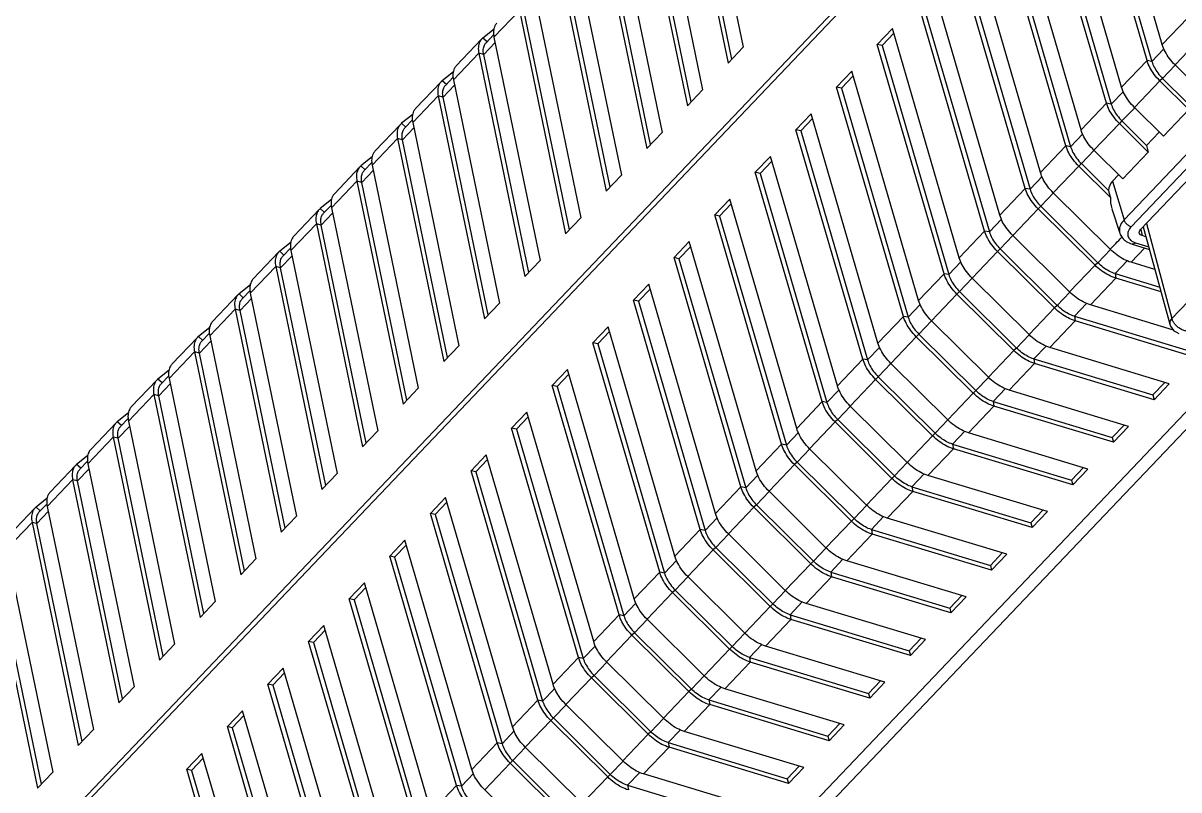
# Model space of a CAD drawing. Header units: millimetres. Extents: x 14343 to 15285, y -9166 to -7819.
# Drawn here: x 14554.1 to 14635.1, y -9040.8 to -8987.1 of the extents above; entities that cross this region are included whole.
import ezdxf

# ---------------------------------------------------------------- set-up
doc = ezdxf.new("R2010")
doc.units = ezdxf.units.MM

# ---------------------------------------------------------------- blocks, each defined once
blk = doc.blocks.new('u9')
at = {"color": 7, "linetype": 'Continuous'}
for p, q in [((173.5, 517.636), (239.563, 586.993)), ((174.427, 463.861), (292.191, 587.5)), ((174.517, 463.497), (292.257, 587.109)), ((174.415, 517.359), (240.229, 586.456)), ((248.016, 546.616), (243.339, 562.664)), ((243.675, 562.601), (248.356, 546.54)), ((242.611, 561.484), (247.292, 545.423)), ((245.172, 543.629), (240.494, 559.677)), ((240.83, 559.615), (245.512, 543.553)), ((239.766, 558.498), (244.448, 542.437)), ((242.327, 540.643), (237.65, 556.691)), ((237.985, 556.628), (242.667, 540.567)), ((236.922, 555.512), (241.603, 539.45)), ((239.483, 537.657), (234.805, 553.704)), ((235.141, 553.642), (239.822, 537.581)), ((234.077, 552.525), (238.759, 536.464)), ((223.499, 551.93), (227.487, 547.977)), ((236.638, 534.67), (231.96, 550.718)), ((232.296, 550.656), (236.978, 534.594)), ((217.475, 547.658), (209.139, 550.183)), ((221.532, 549.885), (225.52, 545.932)), ((221.718, 550.06), (225.706, 546.107)), ((207.99, 549.401), (216.355, 546.868)), ((220.654, 548.943), (218.873, 547.074)), ((220.654, 548.943), (224.642, 544.99)), ((231.233, 549.539), (229.452, 547.669)), ((231.233, 549.539), (235.914, 533.477)), ((205.146, 546.415), (206.21, 547.531)), ((206.294, 547.196), (206.21, 547.531)), ((206.21, 547.531), (214.574, 544.999)), ((216.619, 546.759), (217.475, 547.658)), ((217.475, 547.658), (217.419, 547.985)), ((227.487, 547.977), (225.706, 546.107)), ((229.116, 547.732), (228.27, 546.843)), ((233.794, 531.684), (229.116, 547.732)), ((229.116, 547.732), (229.452, 547.669)), ((229.452, 547.669), (234.133, 531.608)), ((258.8, 547.853), (257.736, 546.736)), ((258.534, 547.574), (261.691, 532.319)), ((262.034, 532.23), (258.8, 547.853)), ((205.146, 546.415), (213.51, 543.882)), ((205.459, 546.32), (206.294, 547.196)), ((214.631, 544.672), (206.294, 547.196)), ((216.355, 546.868), (214.574, 544.999)), ((217.799, 545.967), (218.688, 546.899)), ((218.688, 546.899), (218.873, 547.074)), ((218.688, 546.899), (222.676, 542.946)), ((218.873, 547.074), (222.862, 543.121)), ((228.388, 546.552), (226.607, 544.683)), ((228.388, 546.552), (233.07, 530.491)), ((248.016, 546.616), (247.196, 545.754)), ((248.356, 546.54), (247.292, 545.423)), ((248.016, 546.616), (248.356, 546.54)), ((260.97, 531.113), (257.736, 546.736)), ((217.81, 545.957), (216.029, 544.087)), ((217.81, 545.957), (221.798, 542.004)), ((225.52, 545.932), (224.632, 545)), ((225.52, 545.932), (225.706, 546.107)), ((214.631, 544.672), (214.574, 544.999)), ((224.642, 544.99), (222.862, 543.121)), ((255.955, 544.867), (254.891, 543.75)), ((259.19, 529.244), (255.955, 544.867)), ((202.301, 543.428), (203.365, 544.545)), ((202.615, 543.333), (203.45, 544.21)), ((203.45, 544.21), (203.365, 544.545)), ((203.365, 544.545), (211.73, 542.012)), ((211.786, 541.686), (203.45, 544.21)), ((213.774, 543.773), (214.631, 544.672)), ((215.843, 543.912), (216.029, 544.087)), ((216.029, 544.087), (220.017, 540.134)), ((226.271, 544.745), (225.425, 543.857)), ((230.949, 528.697), (226.271, 544.745)), ((226.271, 544.745), (226.607, 544.683)), ((226.607, 544.683), (231.289, 528.621)), ((255.689, 544.587), (258.847, 529.333)), ((202.301, 543.428), (210.666, 540.895)), ((213.51, 543.882), (211.73, 542.012)), ((214.955, 542.98), (215.843, 543.912)), ((215.843, 543.912), (219.831, 539.959)), ((225.544, 543.566), (223.763, 541.696)), ((225.544, 543.566), (230.225, 527.505)), ((245.172, 543.629), (244.351, 542.768)), ((245.512, 543.553), (244.448, 542.437)), ((245.172, 543.629), (245.512, 543.553)), ((258.126, 528.127), (254.891, 543.75)), ((214.965, 542.97), (213.184, 541.101)), ((214.965, 542.97), (218.953, 539.017)), ((222.676, 542.946), (221.788, 542.013)), ((222.676, 542.946), (222.862, 543.121)), ((199.457, 540.442), (200.521, 541.559)), ((200.605, 541.223), (200.521, 541.559)), ((200.521, 541.559), (208.885, 539.026)), ((210.93, 540.787), (211.786, 541.686)), ((211.786, 541.686), (211.73, 542.012)), ((221.798, 542.004), (220.017, 540.134)), ((223.427, 541.759), (222.581, 540.87)), ((228.105, 525.711), (223.427, 541.759)), ((223.427, 541.759), (223.763, 541.696)), ((223.763, 541.696), (228.444, 525.635)), ((253.111, 541.88), (252.047, 540.763)), ((252.845, 541.601), (256.002, 526.346)), ((256.345, 526.257), (253.111, 541.88)), ((199.77, 540.347), (200.605, 541.223)), ((208.942, 538.699), (200.605, 541.223)), ((210.666, 540.895), (208.885, 539.026)), ((212.11, 539.994), (212.998, 540.926)), ((212.998, 540.926), (213.184, 541.101)), ((212.998, 540.926), (216.987, 536.973)), ((213.184, 541.101), (217.173, 537.148)), ((255.281, 525.14), (252.047, 540.763)), ((199.457, 540.442), (207.821, 537.909)), ((212.121, 539.984), (210.34, 538.115)), ((212.121, 539.984), (216.109, 536.031)), ((219.831, 539.959), (218.943, 539.027)), ((219.831, 539.959), (220.017, 540.134)), ((222.699, 540.58), (220.918, 538.71)), ((222.699, 540.58), (227.381, 524.518)), ((242.327, 540.643), (241.507, 539.782)), ((242.667, 540.567), (241.603, 539.45)), ((242.327, 540.643), (242.667, 540.567)), ((196.612, 537.455), (197.676, 538.572)), ((197.761, 538.237), (197.676, 538.572)), ((197.676, 538.572), (206.041, 536.04)), ((208.085, 537.8), (208.942, 538.699)), ((208.942, 538.699), (208.885, 539.026)), ((218.953, 539.017), (217.173, 537.148)), ((220.582, 538.773), (219.736, 537.884)), ((225.26, 522.725), (220.582, 538.773)), ((220.582, 538.773), (220.918, 538.71)), ((220.918, 538.71), (225.6, 522.649)), ((250.266, 538.894), (249.202, 537.777)), ((250, 538.614), (253.158, 523.36)), ((253.501, 523.271), (250.266, 538.894)), ((196.926, 537.36), (197.761, 538.237)), ((206.097, 535.713), (197.761, 538.237)), ((207.821, 537.909), (206.041, 536.04)), ((209.266, 537.007), (210.154, 537.94)), ((210.154, 537.94), (210.34, 538.115)), ((210.154, 537.94), (214.142, 533.987)), ((210.34, 538.115), (214.328, 534.161)), ((219.855, 537.593), (218.074, 535.724)), ((219.855, 537.593), (224.536, 521.532)), ((239.483, 537.657), (238.662, 536.795)), ((239.822, 537.581), (238.759, 536.464)), ((239.483, 537.657), (239.822, 537.581)), ((252.437, 522.154), (249.202, 537.777)), ((196.612, 537.455), (204.977, 534.923)), ((209.276, 536.998), (207.495, 535.128)), ((209.276, 536.998), (213.264, 533.045)), ((216.987, 536.973), (216.099, 536.041)), ((216.987, 536.973), (217.173, 537.148)), ((206.097, 535.713), (206.041, 536.04)), ((216.109, 536.031), (214.328, 534.161)), ((247.422, 535.908), (246.358, 534.791)), ((250.656, 520.284), (247.422, 535.908)), ((193.768, 534.469), (194.832, 535.586)), ((194.081, 534.374), (194.916, 535.251)), ((194.916, 535.251), (194.832, 535.586)), ((194.832, 535.586), (203.196, 533.053)), ((203.253, 532.726), (194.916, 535.251)), ((205.241, 534.814), (206.097, 535.713)), ((207.309, 534.953), (207.495, 535.128)), ((207.495, 535.128), (211.484, 531.175)), ((217.738, 535.786), (216.892, 534.898)), ((222.416, 519.738), (217.738, 535.786)), ((217.738, 535.786), (218.074, 535.724)), ((218.074, 535.724), (222.755, 519.662)), ((247.155, 535.628), (250.313, 520.374)), ((193.768, 534.469), (202.132, 531.936)), ((204.977, 534.923), (203.196, 533.053)), ((206.421, 534.021), (207.309, 534.953)), ((207.309, 534.953), (211.298, 531)), ((217.01, 534.607), (215.229, 532.737)), ((217.01, 534.607), (221.692, 518.545)), ((236.638, 534.67), (235.818, 533.809)), ((236.978, 534.594), (235.914, 533.477)), ((236.638, 534.67), (236.978, 534.594)), ((249.592, 519.168), (246.358, 534.791)), ((206.432, 534.011), (204.651, 532.142)), ((206.432, 534.011), (210.42, 530.058)), ((214.142, 533.987), (213.254, 533.054)), ((214.142, 533.987), (214.328, 534.161)), ((202.396, 531.827), (203.253, 532.726)), ((203.253, 532.726), (203.196, 533.053)), ((213.264, 533.045), (211.484, 531.175)), ((214.893, 532.8), (214.047, 531.911)), ((219.571, 516.752), (214.893, 532.8)), ((214.893, 532.8), (215.229, 532.737)), ((215.229, 532.737), (219.911, 516.676)), ((244.577, 532.921), (243.513, 531.804)), ((244.311, 532.642), (247.469, 517.387)), ((247.811, 517.298), (244.577, 532.921)), ((190.923, 531.483), (191.987, 532.599)), ((191.237, 531.388), (192.072, 532.264)), ((192.072, 532.264), (191.987, 532.599)), ((191.987, 532.599), (200.352, 530.067)), ((200.408, 529.74), (192.072, 532.264)), ((202.132, 531.936), (200.352, 530.067)), ((203.577, 531.035), (204.465, 531.967)), ((204.465, 531.967), (204.651, 532.142)), ((204.465, 531.967), (208.453, 528.014)), ((204.651, 532.142), (208.639, 528.189)), ((190.923, 531.483), (199.288, 528.95)), ((203.587, 531.025), (201.806, 529.155)), ((203.587, 531.025), (207.575, 527.072)), ((211.298, 531), (211.484, 531.175)), ((214.165, 531.62), (212.385, 529.751)), ((214.165, 531.62), (218.847, 515.559)), ((233.794, 531.684), (232.973, 530.822)), ((234.133, 531.608), (233.07, 530.491)), ((233.794, 531.684), (234.133, 531.608)), ((246.748, 516.181), (243.513, 531.804)), ((260.97, 531.113), (259.19, 529.244)), ((211.298, 531), (210.409, 530.068)), ((188.079, 528.496), (189.143, 529.613)), ((189.227, 529.278), (189.143, 529.613)), ((189.143, 529.613), (197.507, 527.08)), ((199.552, 528.841), (200.408, 529.74)), ((200.408, 529.74), (200.352, 530.067)), ((210.42, 530.058), (208.639, 528.189)), ((212.049, 529.813), (211.203, 528.925)), ((216.726, 513.766), (212.049, 529.813)), ((212.049, 529.813), (212.385, 529.751)), ((212.385, 529.751), (217.066, 513.69)), ((241.733, 529.935), (240.669, 528.818)), ((241.466, 529.655), (244.624, 514.401)), ((244.967, 514.312), (241.733, 529.935)), ((260.77, 530.118), (258.99, 528.249)), ((188.392, 528.401), (189.227, 529.278)), ((197.564, 526.754), (189.227, 529.278)), ((199.288, 528.95), (197.507, 527.08)), ((200.732, 528.048), (201.62, 528.981)), ((201.62, 528.981), (201.806, 529.155)), ((201.62, 528.981), (205.608, 525.027)), ((201.806, 529.155), (205.794, 525.202)), ((211.321, 528.634), (209.54, 526.764)), ((211.321, 528.634), (216.003, 512.573)), ((230.949, 528.697), (230.129, 527.836)), ((231.289, 528.621), (230.225, 527.505)), ((230.949, 528.697), (231.289, 528.621)), ((243.903, 513.195), (240.669, 528.818)), ((258.847, 529.333), (258.049, 528.495)), ((258.847, 529.333), (259.19, 529.244)), ((188.079, 528.496), (196.443, 525.964)), ((200.743, 528.038), (198.962, 526.169)), ((200.743, 528.038), (204.731, 524.085)), ((208.453, 528.014), (207.565, 527.082)), ((208.453, 528.014), (208.639, 528.189)), ((258.126, 528.127), (256.345, 526.257)), ((258.12, 527.55), (258.911, 528.177)), ((258.14, 527.937), (258.68, 528.504)), ((258.614, 528.444), (258.911, 528.177)), ((197.564, 526.754), (197.507, 527.08)), ((207.575, 527.072), (205.794, 525.202)), ((257.926, 527.132), (256.145, 525.263)), ((185.234, 525.51), (186.298, 526.627)), ((185.548, 525.415), (186.383, 526.291)), ((186.383, 526.291), (186.298, 526.627)), ((186.298, 526.627), (194.662, 524.094)), ((194.719, 523.767), (186.383, 526.291)), ((196.707, 525.855), (197.564, 526.754)), ((198.776, 525.994), (198.962, 526.169)), ((198.962, 526.169), (202.95, 522.216)), ((209.204, 526.827), (208.358, 525.938)), ((213.882, 510.779), (209.204, 526.827)), ((209.204, 526.827), (209.54, 526.764)), ((209.54, 526.764), (214.222, 510.703)), ((238.888, 526.948), (237.824, 525.831)), ((238.622, 526.669), (241.78, 511.414)), ((242.122, 511.325), (238.888, 526.948)), ((256.002, 526.346), (255.205, 525.509)), ((256.002, 526.346), (256.345, 526.257)), ((185.234, 525.51), (193.599, 522.977)), ((196.443, 525.964), (194.662, 524.094)), ((197.888, 525.062), (198.776, 525.994)), ((198.776, 525.994), (202.764, 522.041)), ((208.476, 525.648), (206.696, 523.778)), ((208.476, 525.648), (213.158, 509.586)), ((228.105, 525.711), (227.284, 524.85)), ((228.444, 525.635), (227.381, 524.518)), ((228.105, 525.711), (228.444, 525.635)), ((241.059, 510.208), (237.824, 525.831)), ((255.295, 524.95), (255.836, 525.518)), ((255.77, 525.457), (256.066, 525.19)), ((197.898, 525.052), (196.117, 523.183)), ((197.898, 525.052), (201.886, 521.099)), ((205.608, 525.027), (204.72, 524.095)), ((205.608, 525.027), (205.794, 525.202)), ((255.281, 525.14), (253.501, 523.271)), ((255.276, 524.563), (256.066, 525.19)), ((193.863, 522.868), (194.719, 523.767)), ((194.719, 523.767), (194.662, 524.094)), ((204.731, 524.085), (202.95, 522.216)), ((206.36, 523.841), (205.513, 522.952)), ((211.037, 507.793), (206.36, 523.841)), ((206.36, 523.841), (206.696, 523.778)), ((206.696, 523.778), (211.377, 507.717)), ((236.044, 523.962), (234.98, 522.845)), ((239.278, 508.339), (236.044, 523.962)), ((255.081, 524.146), (253.301, 522.276)), ((182.39, 522.523), (183.454, 523.64)), ((182.703, 522.429), (183.538, 523.305)), ((183.538, 523.305), (183.454, 523.64)), ((183.454, 523.64), (191.818, 521.108)), ((191.874, 520.781), (183.538, 523.305)), ((193.599, 522.977), (191.818, 521.108)), ((195.043, 522.075), (195.931, 523.008)), ((195.931, 523.008), (196.117, 523.183)), ((195.931, 523.008), (199.919, 519.055)), ((196.117, 523.183), (200.105, 519.23)), ((235.777, 523.682), (238.935, 508.428)), ((253.158, 523.36), (252.36, 522.523)), ((253.158, 523.36), (253.501, 523.271)), ((182.39, 522.523), (190.754, 519.991)), ((202.764, 522.041), (202.95, 522.216)), ((205.632, 522.661), (203.851, 520.792)), ((205.632, 522.661), (210.313, 506.6)), ((225.26, 522.725), (224.439, 521.863)), ((225.6, 522.649), (224.536, 521.532)), ((225.26, 522.725), (225.6, 522.649)), ((238.214, 507.222), (234.98, 522.845)), ((252.437, 522.154), (250.656, 520.284)), ((252.431, 521.577), (253.222, 522.204)), ((252.451, 521.964), (252.991, 522.531)), ((252.925, 522.471), (253.222, 522.204)), ((195.053, 522.066), (193.273, 520.196)), ((195.053, 522.066), (199.042, 518.113)), ((202.764, 522.041), (201.876, 521.109)), ((179.545, 519.537), (180.609, 520.654)), ((180.693, 520.319), (180.609, 520.654)), ((180.609, 520.654), (188.973, 518.121)), ((191.018, 519.882), (191.874, 520.781)), ((191.874, 520.781), (191.818, 521.108)), ((201.886, 521.099), (200.105, 519.23)), ((203.515, 520.854), (202.669, 519.966)), ((208.193, 504.806), (203.515, 520.854)), ((203.515, 520.854), (203.851, 520.792)), ((203.851, 520.792), (208.533, 504.73)), ((233.199, 520.976), (232.135, 519.859)), ((232.933, 520.696), (236.091, 505.442)), ((236.433, 505.352), (233.199, 520.976)), ((252.237, 521.159), (250.456, 519.29)), ((179.859, 519.442), (180.693, 520.319)), ((189.03, 517.795), (180.693, 520.319)), ((190.754, 519.991), (188.973, 518.121)), ((192.199, 519.089), (193.087, 520.021)), ((193.087, 520.021), (193.273, 520.196)), ((193.087, 520.021), (197.075, 516.068)), ((193.273, 520.196), (197.261, 516.243)), ((222.416, 519.738), (221.595, 518.877)), ((222.416, 519.738), (222.755, 519.662)), ((235.37, 504.236), (232.135, 519.859)), ((250.313, 520.374), (249.516, 519.536)), ((250.313, 520.374), (250.656, 520.284)), ((179.545, 519.537), (187.91, 517.004)), ((192.209, 519.079), (190.428, 517.21)), ((192.209, 519.079), (196.197, 515.126)), ((199.919, 519.055), (199.031, 518.122)), ((199.919, 519.055), (200.105, 519.23)), ((202.787, 519.675), (201.007, 517.805)), ((202.787, 519.675), (207.469, 503.613)), ((222.755, 519.662), (221.692, 518.545)), ((249.592, 519.168), (247.811, 517.298)), ((249.587, 518.59), (250.377, 519.218)), ((249.606, 518.978), (250.147, 519.545)), ((250.081, 519.485), (250.377, 519.218)), ((189.03, 517.795), (188.973, 518.121)), ((199.042, 518.113), (197.261, 516.243)), ((249.392, 518.173), (247.612, 516.303)), ((177.764, 517.668), (186.129, 515.135)), ((186.185, 514.808), (177.849, 517.332)), ((188.174, 516.895), (189.03, 517.795)), ((200.671, 517.868), (199.824, 516.979)), ((205.348, 501.82), (200.671, 517.868)), ((200.671, 517.868), (201.007, 517.805)), ((201.007, 517.805), (205.688, 501.744)), ((230.355, 517.989), (229.291, 516.872)), ((230.088, 517.71), (233.246, 502.455)), ((233.589, 502.366), (230.355, 517.989)), ((247.469, 517.387), (246.671, 516.55)), ((247.469, 517.387), (247.811, 517.298)), ((187.91, 517.004), (186.129, 515.135)), ((189.354, 516.103), (190.242, 517.035)), ((190.242, 517.035), (190.428, 517.21)), ((190.242, 517.035), (194.23, 513.082)), ((190.428, 517.21), (194.416, 513.257)), ((199.943, 516.688), (198.162, 514.819)), ((199.943, 516.688), (204.624, 500.627)), ((219.571, 516.752), (218.75, 515.89)), ((219.911, 516.676), (218.847, 515.559)), ((219.571, 516.752), (219.911, 516.676)), ((232.525, 501.249), (229.291, 516.872)), ((246.762, 515.991), (247.302, 516.558)), ((247.236, 516.498), (247.533, 516.231)), ((179.254, 515.778), (185.065, 514.018)), ((189.364, 516.093), (187.584, 514.223)), ((189.364, 516.093), (193.353, 512.14)), ((197.075, 516.068), (196.187, 515.136)), ((197.075, 516.068), (197.261, 516.243)), ((246.748, 516.181), (244.967, 514.312)), ((246.742, 515.604), (247.533, 516.231)), ((172.532, 507.803), (179.359, 514.97)), ((181.136, 508.308), (179.359, 514.97)), ((181.363, 508.547), (179.497, 515.372)), ((186.185, 514.808), (186.129, 515.135)), ((196.197, 515.126), (194.416, 513.257)), ((197.826, 514.881), (196.98, 513.993)), ((202.504, 498.834), (197.826, 514.881)), ((197.826, 514.881), (198.162, 514.819)), ((227.51, 515.003), (226.446, 513.886)), ((230.744, 499.38), (227.51, 515.003)), ((246.548, 515.187), (244.767, 513.317)), ((185.065, 514.018), (183.284, 512.148)), ((185.329, 513.909), (186.185, 514.808)), ((186.51, 513.116), (187.398, 514.049)), ((187.398, 514.049), (187.584, 514.223)), ((187.398, 514.049), (191.386, 510.096)), ((187.584, 514.223), (191.572, 510.27)), ((198.162, 514.819), (202.844, 498.758)), ((227.244, 514.723), (230.402, 499.469)), ((244.624, 514.401), (243.827, 513.563)), ((244.624, 514.401), (244.967, 514.312)), ((194.23, 513.082), (194.416, 513.257)), ((197.098, 513.702), (195.318, 511.833)), ((197.098, 513.702), (201.78, 497.641)), ((216.726, 513.766), (215.906, 512.904)), ((217.066, 513.69), (216.003, 512.573)), ((216.726, 513.766), (217.066, 513.69)), ((229.681, 498.263), (226.446, 513.886)), ((243.898, 512.618), (244.688, 513.245)), ((243.917, 513.005), (244.458, 513.572)), ((244.392, 513.512), (244.688, 513.245)), ((180.116, 513.108), (183.284, 512.148)), ((183.341, 511.822), (180.208, 512.77)), ((186.52, 513.107), (184.739, 511.237)), ((186.52, 513.107), (190.508, 509.153)), ((194.23, 513.082), (193.342, 512.15)), ((243.903, 513.195), (242.122, 511.325)), ((182.485, 510.923), (183.341, 511.822)), ((183.341, 511.822), (183.284, 512.148)), ((193.353, 512.14), (191.572, 510.27)), ((194.982, 511.895), (194.135, 511.007)), ((199.659, 495.847), (194.982, 511.895)), ((194.982, 511.895), (195.318, 511.833)), ((195.318, 511.833), (199.999, 495.771)), ((224.666, 512.016), (223.602, 510.9)), ((224.399, 511.737), (227.557, 496.482)), ((227.9, 496.393), (224.666, 512.016)), ((243.703, 512.2), (241.923, 510.331)), ((180.545, 511.539), (182.221, 511.032)), ((182.221, 511.032), (181.262, 510.025)), ((183.665, 510.13), (184.553, 511.062)), ((184.553, 511.062), (184.739, 511.237)), ((184.553, 511.062), (188.541, 507.109)), ((184.739, 511.237), (188.727, 507.284)), ((213.882, 510.779), (213.061, 509.918)), ((213.882, 510.779), (214.222, 510.703)), ((226.836, 495.276), (223.602, 510.9)), ((241.78, 511.414), (240.982, 510.577)), ((241.78, 511.414), (242.122, 511.325)), ((182.149, 509.756), (180.932, 510.125)), ((183.675, 510.12), (187.664, 506.167)), ((191.386, 510.096), (190.498, 509.163)), ((191.386, 510.096), (191.572, 510.27)), ((194.254, 510.716), (192.473, 508.846)), ((194.254, 510.716), (198.935, 494.654)), ((214.222, 510.703), (213.158, 509.586)), ((241.059, 510.208), (239.278, 508.339)), ((241.053, 509.631), (241.844, 510.258)), ((241.073, 510.018), (241.613, 510.586)), ((241.547, 510.525), (241.844, 510.258)), ((181.909, 509.66), (180.982, 509.941)), ((181.172, 509.248), (181.439, 509.167)), ((181.535, 508.743), (181.439, 509.167)), ((240.859, 509.214), (239.078, 507.344)), ((181.554, 508.747), (174.045, 500.863)), ((174.705, 500.663), (182.215, 508.547)), ((183.554, 507.28), (183.003, 508.993)), ((190.508, 509.153), (188.727, 507.284)), ((192.137, 508.909), (191.291, 508.02)), ((196.815, 492.861), (192.137, 508.909)), ((192.137, 508.909), (192.473, 508.846)), ((192.473, 508.846), (197.155, 492.785)), ((221.821, 509.03), (220.757, 507.913)), ((221.555, 508.75), (224.713, 493.496)), ((225.055, 493.407), (221.821, 509.03)), ((238.935, 508.428), (238.138, 507.591)), ((238.935, 508.428), (239.278, 508.339)), ((175.195, 500.18), (182.705, 508.064)), ((183.517, 505.355), (182.705, 508.064)), ((191.409, 507.729), (189.629, 505.86)), ((191.409, 507.729), (196.091, 491.668)), ((211.037, 507.793), (210.217, 506.931)), ((211.377, 507.717), (210.313, 506.6)), ((211.037, 507.793), (211.377, 507.717)), ((223.991, 492.29), (220.757, 507.913)), ((238.228, 507.032), (238.769, 507.599)), ((238.703, 507.539), (238.999, 507.272)), ((188.541, 507.109), (187.653, 506.177)), ((188.541, 507.109), (188.727, 507.284)), ((238.214, 507.222), (236.433, 505.352)), ((238.209, 506.645), (238.999, 507.272)), ((183.664, 506.497), (185.883, 504.298)), ((183.799, 506.004), (185.697, 504.123)), ((187.664, 506.167), (185.883, 504.298)), ((189.293, 505.922), (188.446, 505.034)), ((193.97, 489.874), (189.293, 505.922)), ((189.293, 505.922), (189.629, 505.86)), ((218.977, 506.044), (217.913, 504.927)), ((222.211, 490.42), (218.977, 506.044)), ((238.014, 506.227), (236.234, 504.358)), ((181.011, 503.32), (182.792, 505.19)), ((182.792, 505.19), (184.819, 503.181)), ((183.09, 504.906), (183.517, 505.355)), ((189.629, 505.86), (194.31, 489.798)), ((218.71, 505.764), (221.868, 490.51)), ((236.091, 505.442), (235.293, 504.604)), ((236.091, 505.442), (236.433, 505.352)), ((188.565, 504.743), (186.784, 502.873)), ((188.565, 504.743), (193.246, 488.682)), ((208.193, 504.806), (207.372, 503.945)), ((208.533, 504.73), (207.469, 503.613)), ((208.193, 504.806), (208.533, 504.73)), ((221.147, 489.304), (217.913, 504.927)), ((235.384, 504.046), (235.924, 504.613)), ((235.858, 504.553), (236.154, 504.286)), ((185.697, 504.123), (184.809, 503.19)), ((185.697, 504.123), (185.883, 504.298)), ((235.37, 504.236), (233.589, 502.366)), ((235.364, 503.658), (236.154, 504.286)), ((180.245, 501.92), (181.127, 502.846)), ((181.127, 502.846), (181.011, 503.32)), ((181.011, 503.32), (183.038, 501.311)), ((181.127, 502.846), (182.852, 501.136)), ((184.819, 503.181), (183.038, 501.311)), ((186.448, 502.936), (185.602, 502.047)), ((191.126, 486.888), (186.448, 502.936)), ((186.448, 502.936), (186.784, 502.873)), ((186.784, 502.873), (191.466, 486.812)), ((216.132, 503.057), (215.068, 501.94)), ((215.866, 502.778), (219.024, 487.523)), ((219.366, 487.434), (216.132, 503.057)), ((235.17, 503.241), (233.389, 501.371)), ((178.167, 500.334), (179.948, 502.203)), ((179.948, 502.203), (181.974, 500.194)), ((218.302, 486.317), (215.068, 501.94)), ((233.246, 502.455), (232.449, 501.618)), ((233.246, 502.455), (233.589, 502.366)), ((182.852, 501.136), (181.964, 500.204)), ((182.852, 501.136), (183.038, 501.311)), ((185.72, 501.757), (183.94, 499.887)), ((185.72, 501.757), (190.402, 485.695)), ((205.348, 501.82), (204.528, 500.958)), ((205.688, 501.744), (204.624, 500.627)), ((205.348, 501.82), (205.688, 501.744)), ((232.525, 501.249), (230.744, 499.38)), ((232.52, 500.672), (233.31, 501.299)), ((232.539, 501.059), (233.08, 501.626)), ((233.014, 501.566), (233.31, 501.299)), ((178.167, 500.334), (180.194, 498.325)), ((232.325, 500.255), (230.545, 498.385)), ((178.283, 499.86), (180.008, 498.15)), ((181.974, 500.194), (180.194, 498.325)), ((183.604, 499.949), (182.757, 499.061)), ((188.281, 483.902), (183.604, 499.949)), ((183.604, 499.949), (183.94, 499.887)), ((183.94, 499.887), (188.621, 483.826)), ((213.287, 500.071), (212.224, 498.954)), ((213.021, 499.791), (216.179, 484.537)), ((216.522, 484.448), (213.287, 500.071)), ((230.402, 499.469), (229.604, 498.631)), ((230.402, 499.469), (230.744, 499.38)), ((177.103, 499.217), (179.13, 497.208)), ((182.876, 498.77), (181.095, 496.901)), ((182.876, 498.77), (187.557, 482.709)), ((202.504, 498.834), (201.683, 497.972)), ((202.844, 498.758), (201.78, 497.641)), ((202.504, 498.834), (202.844, 498.758)), ((215.458, 483.331), (212.224, 498.954)), ((229.695, 498.073), (230.235, 498.64)), ((180.008, 498.15), (179.12, 497.218)), ((180.008, 498.15), (180.194, 498.325)), ((229.681, 498.263), (227.9, 496.393)), ((229.675, 497.686), (230.465, 498.313)), ((230.169, 498.58), (230.465, 498.313)), ((179.13, 497.208), (177.349, 495.338)), ((210.443, 497.084), (209.379, 495.968)), ((213.677, 481.461), (210.443, 497.084)), ((229.481, 497.268), (227.7, 495.399)), ((180.759, 496.963), (179.913, 496.075)), ((185.437, 480.915), (180.759, 496.963)), ((180.759, 496.963), (181.095, 496.901)), ((181.095, 496.901), (185.777, 480.839)), ((210.177, 496.805), (213.335, 481.55)), ((227.557, 496.482), (226.76, 495.645)), ((227.557, 496.482), (227.9, 496.393)), ((180.031, 495.784), (178.251, 493.914)), ((180.031, 495.784), (184.713, 479.722)), ((199.659, 495.847), (198.839, 494.986)), ((199.999, 495.771), (198.935, 494.654)), ((199.659, 495.847), (199.999, 495.771)), ((212.613, 480.344), (209.379, 495.968)), ((226.85, 495.086), (227.39, 495.654)), ((227.325, 495.593), (227.621, 495.326)), ((226.836, 495.276), (225.055, 493.407)), ((226.831, 494.699), (227.621, 495.326))]:
    blk.add_line(p, q, dxfattribs=at)
blk.add_lwpolyline([(179.497, 515.373), (179.449, 515.506), (179.348, 515.676), (179.212, 515.822), (179.045, 515.937), (178.868, 516.01)], dxfattribs=at)
for centre, radius, start, end in [((258.451, 528.755), 0.738, 308.45051, 312.37169), ((258.432, 528.776), 0.767, 312.37257, 316.60688), ((255.607, 525.769), 0.738, 308.45051, 312.37169), ((255.588, 525.79), 0.767, 312.37257, 316.60688), ((252.762, 522.782), 0.738, 308.45051, 312.37169), ((252.743, 522.803), 0.767, 312.37257, 316.60688), ((249.918, 519.796), 0.738, 308.45051, 312.37169), ((249.899, 519.817), 0.767, 312.37257, 316.60688), ((247.073, 516.809), 0.738, 308.45051, 312.37169), ((247.054, 516.83), 0.767, 312.37257, 316.60688), ((244.229, 513.823), 0.738, 308.45051, 312.37169), ((244.21, 513.844), 0.767, 312.37257, 316.60688), ((241.384, 510.837), 0.738, 308.45051, 312.37169), ((241.365, 510.858), 0.767, 312.37257, 316.60688), ((186.591, 506.004), 4.953, 138.45863, 138.86539), ((238.54, 507.85), 0.738, 308.45051, 312.37169), ((238.521, 507.871), 0.767, 312.37257, 316.60688), ((235.695, 504.864), 0.738, 308.45051, 312.37169), ((235.676, 504.885), 0.767, 312.37257, 316.60688), ((232.851, 501.877), 0.738, 308.45051, 312.37169), ((232.832, 501.898), 0.767, 312.37257, 316.60688), ((230.006, 498.891), 0.738, 308.45051, 312.37169), ((229.987, 498.912), 0.767, 312.37257, 316.60688), ((227.143, 495.926), 0.767, 312.37257, 316.60688), ((227.162, 495.905), 0.738, 308.45051, 312.37169)]:
    blk.add_arc(centre, radius, start, end, dxfattribs=at)
for centre, major_axis, ratio, start_param, end_param in [((181.531, 507.642), (-1.83, 1.854), 0.595102, -2.663056, -2.275802), ((181.638, 507.217), (-1.858, 1.883), 0.595102, -3.123237, -2.690869), ((201.25, 409.89), (-20.867, 105.617), 0.033336, -0.434088, -0.422676)]:
    blk.add_ellipse(centre, major_axis=major_axis, ratio=ratio, start_param=start_param, end_param=end_param, dxfattribs=at)
for points, start_tangent, end_tangent in [([(229.116, 547.732), (228.951, 548.135), (228.695, 548.539), (228.365, 548.919)], (-0.279834, 0.960048), (-0.71022, 0.70398)), ([(228.551, 549.093), (228.948, 548.638), (229.255, 548.153), (229.452, 547.669)], (0.71022, -0.70398), (0.279834, -0.960048)), ([(217.419, 547.985), (217.917, 547.78), (218.412, 547.469), (218.873, 547.074)], (0.957088, -0.289796), (0.71022, -0.70398)), ([(217.475, 547.658), (217.89, 547.487), (218.303, 547.228), (218.688, 546.899)], (0.957088, -0.289796), (0.71022, -0.70398)), ([(227.487, 547.977), (227.884, 547.522), (228.191, 547.036)], (0.71022, -0.70398), (0.46183, -0.886968)), ([(216.355, 546.868), (216.853, 546.663)], (0.957088, -0.289796), (0.887501, -0.460806)), ([(216.853, 546.663), (217.349, 546.352), (217.81, 545.957)], (0.887501, -0.460806), (0.71022, -0.70398)), ([(228.191, 547.036), (228.388, 546.552)], (0.46183, -0.886968), (0.279834, -0.960048)), ([(226.271, 544.745), (226.107, 545.149), (225.851, 545.553), (225.52, 545.932)], (-0.279834, 0.960048), (-0.71022, 0.70398)), ([(225.706, 546.107), (226.103, 545.652), (226.41, 545.167), (226.608, 544.683)], (0.71022, -0.70398), (0.279834, -0.960048)), ([(214.574, 544.999), (215.072, 544.793), (215.568, 544.483), (216.029, 544.087)], (0.957088, -0.289796), (0.71022, -0.70398)), ([(224.642, 544.99), (225.039, 544.535), (225.346, 544.05)], (0.71022, -0.70398), (0.46183, -0.886968)), ([(214.631, 544.672), (215.046, 544.501), (215.459, 544.242), (215.843, 543.912)], (0.957088, -0.289796), (0.71022, -0.70398)), ([(225.346, 544.05), (225.544, 543.566)], (0.46183, -0.886968), (0.279834, -0.960048)), ([(213.51, 543.882), (214.008, 543.676)], (0.957088, -0.289796), (0.887501, -0.460806)), ([(214.008, 543.676), (214.504, 543.366), (214.965, 542.97)], (0.887501, -0.460806), (0.71022, -0.70398)), ([(223.427, 541.759), (223.262, 542.162), (223.006, 542.567), (222.676, 542.946)], (-0.279834, 0.960048), (-0.71022, 0.70398)), ([(222.862, 543.121), (223.258, 542.666), (223.566, 542.18), (223.763, 541.696)], (0.71022, -0.70398), (0.279834, -0.960048)), ([(211.73, 542.012), (212.228, 541.807), (212.723, 541.496), (213.184, 541.101)], (0.957088, -0.289796), (0.71022, -0.70398)), ([(211.786, 541.686), (212.201, 541.514), (212.614, 541.256), (212.998, 540.926)], (0.957088, -0.289796), (0.71022, -0.70398)), ([(221.798, 542.004), (222.195, 541.549), (222.502, 541.064)], (0.71022, -0.70398), (0.46183, -0.886968)), ([(210.666, 540.895), (211.164, 540.69)], (0.957088, -0.289796), (0.887501, -0.460806)), ([(222.502, 541.064), (222.699, 540.579)], (0.46183, -0.886968), (0.279834, -0.960048)), ([(211.164, 540.69), (211.66, 540.38), (212.121, 539.984)], (0.887501, -0.460806), (0.71022, -0.70398)), ([(220.582, 538.773), (220.418, 539.176), (220.162, 539.58), (219.831, 539.959)], (-0.279834, 0.960048), (-0.71022, 0.70398)), ([(220.017, 540.134), (220.414, 539.679), (220.721, 539.194), (220.919, 538.71)], (0.71022, -0.70398), (0.279834, -0.960048)), ([(208.885, 539.026), (209.383, 538.821), (209.879, 538.51), (210.34, 538.115)], (0.957088, -0.289796), (0.71022, -0.70398)), ([(208.942, 538.699), (209.357, 538.528), (209.77, 538.269), (210.154, 537.94)], (0.957088, -0.289796), (0.71022, -0.70398)), ([(218.953, 539.017), (219.35, 538.562), (219.657, 538.077)], (0.71022, -0.70398), (0.46183, -0.886968)), ([(207.821, 537.909), (208.319, 537.704)], (0.957088, -0.289796), (0.887501, -0.460806)), ([(208.319, 537.704), (208.815, 537.393), (209.276, 536.998)], (0.887501, -0.460806), (0.71022, -0.70398)), ([(219.657, 538.077), (219.855, 537.593)], (0.46183, -0.886968), (0.279834, -0.960048)), ([(217.738, 535.786), (217.573, 536.19), (217.317, 536.594), (216.987, 536.973)], (-0.279834, 0.960048), (-0.71022, 0.70398)), ([(217.173, 537.148), (217.569, 536.693), (217.877, 536.208), (218.074, 535.724)], (0.71022, -0.70398), (0.279834, -0.960048)), ([(206.041, 536.04), (206.539, 535.834), (207.034, 535.524), (207.495, 535.128)], (0.957088, -0.289796), (0.71022, -0.70398)), ([(216.109, 536.031), (216.506, 535.576), (216.813, 535.091)], (0.71022, -0.70398), (0.46183, -0.886968)), ([(206.097, 535.713), (206.512, 535.542), (206.925, 535.283), (207.309, 534.953)], (0.957088, -0.289796), (0.71022, -0.70398)), ([(216.813, 535.091), (217.01, 534.607)], (0.46183, -0.886968), (0.279834, -0.960048)), ([(204.977, 534.923), (205.475, 534.717)], (0.957088, -0.289796), (0.887501, -0.460806)), ([(205.475, 534.717), (205.97, 534.407), (206.432, 534.011)], (0.887501, -0.460806), (0.71022, -0.70398)), ([(214.893, 532.8), (214.729, 533.203), (214.473, 533.607), (214.142, 533.987)], (-0.279834, 0.960048), (-0.71022, 0.70398)), ([(214.328, 534.161), (214.725, 533.707), (215.032, 533.221), (215.23, 532.737)], (0.71022, -0.70398), (0.279834, -0.960048)), ([(203.196, 533.053), (203.694, 532.848), (204.19, 532.537), (204.651, 532.142)], (0.957088, -0.289796), (0.71022, -0.70398)), ([(203.253, 532.726), (203.668, 532.555), (204.081, 532.297), (204.465, 531.967)], (0.957088, -0.289796), (0.71022, -0.70398)), ([(213.264, 533.045), (213.661, 532.59), (213.968, 532.104)], (0.71022, -0.70398), (0.46183, -0.886968)), ([(202.132, 531.936), (202.63, 531.731)], (0.957088, -0.289796), (0.887501, -0.460806)), ([(213.968, 532.104), (214.166, 531.62)], (0.46183, -0.886968), (0.279834, -0.960048)), ([(202.63, 531.731), (203.126, 531.42), (203.587, 531.025)], (0.887501, -0.460806), (0.71022, -0.70398)), ([(211.484, 531.175), (211.88, 530.72), (212.188, 530.235), (212.385, 529.751)], (0.71022, -0.70398), (0.279834, -0.960048)), ([(212.049, 529.813), (211.884, 530.217), (211.628, 530.621), (211.298, 531)], (-0.279834, 0.960048), (-0.71022, 0.70398)), ([(200.352, 530.067), (200.85, 529.861), (201.345, 529.551), (201.806, 529.155)], (0.957088, -0.289796), (0.71022, -0.70398)), ([(200.408, 529.74), (200.823, 529.569), (201.236, 529.31), (201.62, 528.981)], (0.957088, -0.289796), (0.71022, -0.70398)), ([(210.42, 530.058), (210.817, 529.603), (211.124, 529.118)], (0.71022, -0.70398), (0.46183, -0.886968)), ([(199.288, 528.95), (199.786, 528.744)], (0.957088, -0.289796), (0.887501, -0.460806)), ([(199.786, 528.744), (200.281, 528.434), (200.743, 528.038)], (0.887501, -0.460806), (0.71022, -0.70398)), ([(211.124, 529.118), (211.321, 528.634)], (0.46183, -0.886968), (0.279834, -0.960048)), ([(258.794, 528.668), (258.68, 528.504)], (-0.444091, -0.895982), (-0.687158, -0.726508)), ([(258.847, 529.333), (258.873, 528.971), (258.794, 528.668)], (0.202719, -0.979237), (-0.444091, -0.895982)), ([(259.127, 528.446), (259.222, 528.81), (259.19, 529.243)], (0.444094, 0.89598), (-0.202719, 0.979237)), ([(209.204, 526.827), (209.04, 527.23), (208.784, 527.635), (208.453, 528.014)], (-0.279834, 0.960048), (-0.71022, 0.70398)), ([(208.639, 528.189), (209.036, 527.734), (209.343, 527.249), (209.541, 526.764)], (0.71022, -0.70398), (0.279834, -0.960048)), ([(258.158, 527.693), (258.126, 528.127)], (0.07949, 0.996836), (-0.202719, 0.979237)), ([(258.99, 528.249), (259.127, 528.446)], (0.687158, 0.726508), (0.444094, 0.89598)), ([(197.507, 527.08), (198.005, 526.875), (198.501, 526.564), (198.962, 526.169)], (0.957088, -0.289796), (0.71022, -0.70398)), ([(207.575, 527.072), (207.972, 526.617), (208.279, 526.132)], (0.71022, -0.70398), (0.46183, -0.886968)), ([(257.926, 527.132), (258.063, 527.329), (258.158, 527.693)], (0.687159, 0.726507), (0.07949, 0.996836)), ([(197.564, 526.754), (197.979, 526.582), (198.392, 526.324), (198.776, 525.994)], (0.957088, -0.289796), (0.71022, -0.70398)), ([(256.002, 526.346), (256.029, 525.985), (255.95, 525.682)], (0.202719, -0.979237), (-0.444091, -0.895982)), ([(256.282, 525.46), (256.377, 525.823), (256.345, 526.257)], (0.444094, 0.89598), (-0.202719, 0.979237)), ([(196.443, 525.964), (196.941, 525.758)], (0.957088, -0.289796), (0.887501, -0.460806)), ([(196.941, 525.758), (197.437, 525.448), (197.898, 525.052)], (0.887501, -0.460806), (0.71022, -0.70398)), ([(208.279, 526.132), (208.477, 525.648)], (0.46183, -0.886968), (0.279834, -0.960048)), ([(255.95, 525.682), (255.835, 525.518)], (-0.444091, -0.895982), (-0.687158, -0.726508)), ([(256.145, 525.263), (256.282, 525.46)], (0.687158, 0.726508), (0.444094, 0.89598)), ([(206.36, 523.841), (206.195, 524.244), (205.939, 524.648), (205.608, 525.027)], (-0.279834, 0.960048), (-0.71022, 0.70398)), ([(205.794, 525.202), (206.191, 524.747), (206.498, 524.262), (206.696, 523.778)], (0.71022, -0.70398), (0.279834, -0.960048)), ([(255.081, 524.146), (255.218, 524.343), (255.313, 524.706)], (0.687159, 0.726507), (0.07949, 0.996836)), ([(255.313, 524.706), (255.282, 525.14)], (0.07949, 0.996836), (-0.202719, 0.979237)), ([(194.662, 524.094), (195.161, 523.889), (195.656, 523.578), (196.117, 523.183)], (0.957088, -0.289796), (0.71022, -0.70398)), ([(194.719, 523.767), (195.134, 523.596), (195.547, 523.337), (195.931, 523.008)], (0.957088, -0.289796), (0.71022, -0.70398)), ([(204.731, 524.085), (205.128, 523.63), (205.435, 523.145)], (0.71022, -0.70398), (0.46183, -0.886968)), ([(193.599, 522.977), (194.097, 522.772)], (0.957088, -0.289796), (0.887501, -0.460806)), ([(205.435, 523.145), (205.632, 522.661)], (0.46183, -0.886968), (0.279834, -0.960048)), ([(253.158, 523.36), (253.184, 522.998), (253.105, 522.695)], (0.202719, -0.979237), (-0.444091, -0.895982)), ([(253.438, 522.473), (253.533, 522.837), (253.501, 523.271)], (0.444094, 0.89598), (-0.202719, 0.979237)), ([(194.097, 522.772), (194.592, 522.461), (195.053, 522.066)], (0.887501, -0.460806), (0.71022, -0.70398)), ([(202.95, 522.216), (203.347, 521.761), (203.654, 521.276), (203.852, 520.792)], (0.71022, -0.70398), (0.279834, -0.960048)), ([(252.469, 521.72), (252.437, 522.154)], (0.07949, 0.996836), (-0.202719, 0.979237)), ([(253.105, 522.695), (252.991, 522.531)], (-0.444091, -0.895982), (-0.687158, -0.726508)), ([(253.3, 522.276), (253.438, 522.473)], (0.687158, 0.726508), (0.444094, 0.89598)), ([(203.515, 520.854), (203.351, 521.258), (203.095, 521.662), (202.764, 522.041)], (-0.279834, 0.960048), (-0.71022, 0.70398)), ([(252.237, 521.159), (252.374, 521.356), (252.469, 521.72)], (0.687159, 0.726507), (0.07949, 0.996836)), ([(191.818, 521.108), (192.316, 520.902), (192.812, 520.592), (193.273, 520.196)], (0.957088, -0.289796), (0.71022, -0.70398)), ([(191.874, 520.781), (192.29, 520.61), (192.703, 520.351), (193.087, 520.021)], (0.957088, -0.289796), (0.71022, -0.70398)), ([(201.886, 521.099), (202.283, 520.644), (202.59, 520.159)], (0.71022, -0.70398), (0.46183, -0.886968)), ([(190.754, 519.991), (191.252, 519.785)], (0.957088, -0.289796), (0.887501, -0.460806)), ([(191.252, 519.785), (191.748, 519.475), (192.209, 519.079)], (0.887501, -0.460806), (0.71022, -0.70398)), ([(202.59, 520.159), (202.788, 519.675)], (0.46183, -0.886968), (0.279834, -0.960048)), ([(250.261, 519.709), (250.146, 519.545)], (-0.444091, -0.895982), (-0.687158, -0.726508)), ([(250.313, 520.374), (250.34, 520.012), (250.261, 519.709)], (0.202719, -0.979237), (-0.444091, -0.895982)), ([(250.593, 519.487), (250.688, 519.85), (250.656, 520.284)], (0.444094, 0.89598), (-0.202719, 0.979237)), ([(200.671, 517.868), (200.506, 518.271), (200.25, 518.676), (199.919, 519.055)], (-0.279834, 0.960048), (-0.71022, 0.70398)), ([(200.105, 519.23), (200.502, 518.775), (200.809, 518.289), (201.007, 517.805)], (0.71022, -0.70398), (0.279834, -0.960048)), ([(249.624, 518.733), (249.592, 519.167)], (0.07949, 0.996836), (-0.202719, 0.979237)), ([(250.456, 519.29), (250.593, 519.487)], (0.687158, 0.726508), (0.444094, 0.89598)), ([(188.973, 518.121), (189.472, 517.916), (189.967, 517.605), (190.428, 517.21)], (0.957088, -0.289796), (0.71022, -0.70398)), ([(199.042, 518.113), (199.438, 517.658), (199.746, 517.172)], (0.71022, -0.70398), (0.46183, -0.886968)), ([(249.392, 518.173), (249.529, 518.37), (249.624, 518.733)], (0.687159, 0.726507), (0.07949, 0.996836)), ([(189.03, 517.795), (189.445, 517.623), (189.858, 517.365), (190.242, 517.035)], (0.957088, -0.289796), (0.71022, -0.70398)), ([(247.469, 517.387), (247.495, 517.026), (247.416, 516.723)], (0.202719, -0.979237), (-0.444091, -0.895982)), ([(247.748, 516.501), (247.844, 516.864), (247.812, 517.298)], (0.444094, 0.89598), (-0.202719, 0.979237)), ([(187.91, 517.004), (188.408, 516.799)], (0.957088, -0.289796), (0.887501, -0.460806)), ([(188.408, 516.799), (188.903, 516.488), (189.364, 516.093)], (0.887501, -0.460806), (0.71022, -0.70398)), ([(199.746, 517.172), (199.943, 516.688)], (0.46183, -0.886968), (0.279834, -0.960048)), ([(247.416, 516.723), (247.302, 516.559)], (-0.444091, -0.895982), (-0.687158, -0.726508)), ([(247.611, 516.304), (247.748, 516.501)], (0.687158, 0.726508), (0.444094, 0.89598)), ([(178.268, 515.854), (178.391, 515.836), (178.514, 515.803), (178.635, 515.757), (178.752, 515.698), (178.862, 515.629), (178.965, 515.551), (179.06, 515.464), (179.144, 515.371), (179.217, 515.273), (179.278, 515.173), (179.326, 515.071), (179.359, 514.97)], (0.996373, -0.085096), (0.257598, -0.966252)), ([(197.826, 514.881), (197.662, 515.285), (197.406, 515.689), (197.075, 516.068)], (-0.279834, 0.960048), (-0.71022, 0.70398)), ([(197.261, 516.243), (197.658, 515.788), (197.965, 515.303), (198.162, 514.819)], (0.71022, -0.70398), (0.279834, -0.960048)), ([(246.548, 515.187), (246.685, 515.384), (246.78, 515.747)], (0.687159, 0.726507), (0.07949, 0.996836)), ([(246.78, 515.747), (246.748, 516.181)], (0.07949, 0.996836), (-0.202719, 0.979237)), ([(179.359, 514.97), (179.446, 515.084), (179.496, 515.201), (179.506, 515.317), (179.497, 515.372)], (0.689683, 0.724111), (-0.26388, 0.964556)), ([(186.129, 515.135), (186.627, 514.929), (187.123, 514.619), (187.584, 514.223)], (0.957088, -0.289796), (0.71022, -0.70398)), ([(196.197, 515.126), (196.594, 514.671), (196.901, 514.186)], (0.71022, -0.70398), (0.46183, -0.886968)), ([(185.065, 514.018), (185.563, 513.812)], (0.957088, -0.289796), (0.887501, -0.460806)), ([(186.185, 514.808), (186.601, 514.637), (187.014, 514.378), (187.398, 514.049)], (0.957088, -0.289796), (0.71022, -0.70398)), ([(196.901, 514.186), (197.099, 513.702)], (0.46183, -0.886968), (0.279834, -0.960048)), ([(244.624, 514.401), (244.651, 514.039), (244.572, 513.736)], (0.202719, -0.979237), (-0.444091, -0.895982)), ([(244.904, 513.514), (244.999, 513.878), (244.967, 514.312)], (0.444094, 0.89598), (-0.202719, 0.979237)), ([(185.563, 513.812), (186.059, 513.502), (186.52, 513.107)], (0.887501, -0.460806), (0.71022, -0.70398)), ([(194.416, 513.257), (194.813, 512.802), (195.12, 512.317), (195.318, 511.832)], (0.71022, -0.70398), (0.279834, -0.960048)), ([(244.572, 513.736), (244.457, 513.572)], (-0.444091, -0.895982), (-0.687158, -0.726508)), ([(244.767, 513.317), (244.904, 513.514)], (0.687158, 0.726508), (0.444094, 0.89598)), ([(194.982, 511.895), (194.817, 512.298), (194.561, 512.703), (194.23, 513.082)], (-0.279834, 0.960048), (-0.71022, 0.70398)), ([(243.703, 512.2), (243.84, 512.397), (243.935, 512.761)], (0.687159, 0.726507), (0.07949, 0.996836)), ([(243.935, 512.761), (243.903, 513.195)], (0.07949, 0.996836), (-0.202719, 0.979237)), ([(183.284, 512.148), (183.783, 511.943), (184.278, 511.633), (184.739, 511.237)], (0.957088, -0.289796), (0.71022, -0.70398)), ([(183.341, 511.822), (183.756, 511.651), (184.169, 511.392), (184.553, 511.062)], (0.957088, -0.289796), (0.71022, -0.70398)), ([(193.353, 512.14), (193.749, 511.685), (194.057, 511.2)], (0.71022, -0.70398), (0.46183, -0.886968)), ([(182.221, 511.032), (182.719, 510.826)], (0.957088, -0.289796), (0.887501, -0.460806)), ([(182.719, 510.826), (183.214, 510.516), (183.675, 510.12)], (0.887501, -0.460806), (0.71022, -0.70398)), ([(194.057, 511.2), (194.254, 510.716)], (0.46183, -0.886968), (0.279834, -0.960048)), ([(241.78, 511.414), (241.806, 511.053), (241.727, 510.75)], (0.202719, -0.979237), (-0.444091, -0.895982)), ([(242.059, 510.528), (242.155, 510.891), (242.123, 511.325)], (0.444094, 0.89598), (-0.202719, 0.979237)), ([(183.675, 510.12), (183.28, 509.705), (182.884, 509.289)], (-0.689698, -0.724097), (-0.663236, -0.74841)), ([(192.137, 508.909), (191.973, 509.312), (191.717, 509.716), (191.386, 510.096)], (-0.279834, 0.960048), (-0.71022, 0.70398)), ([(191.572, 510.27), (191.969, 509.815), (192.276, 509.33), (192.473, 508.846)], (0.71022, -0.70398), (0.279834, -0.960048)), ([(241.091, 509.774), (241.059, 510.208)], (0.07949, 0.996836), (-0.202719, 0.979237)), ([(241.727, 510.75), (241.613, 510.586)], (-0.444091, -0.895982), (-0.687158, -0.726508)), ([(241.922, 510.331), (242.059, 510.528)], (0.687158, 0.726508), (0.444094, 0.89598)), ([(181.439, 509.167), (181.571, 509.098), (181.638, 508.994), (181.641, 508.984)], (0.957088, -0.289796), (0.205698, -0.978615)), ([(181.909, 509.66), (182.059, 509.757), (182.148, 509.754)], (0.689698, 0.724097), (0.96423, -0.265068)), ([(182.066, 509.6), (181.909, 509.66)], (-0.904369, 0.426752), (-0.957088, 0.289796)), ([(182.437, 509.201), (182.255, 509.479), (182.066, 509.6)], (-0.264356, 0.964425), (-0.904369, 0.426752)), ([(182.55, 509.571), (182.149, 509.756)], (-0.833205, 0.552965), (-0.957088, 0.289796)), ([(182.215, 508.547), (182.422, 508.872), (182.437, 509.201)], (0.689698, 0.724097), (-0.264356, 0.964425)), ([(183.003, 508.993), (182.838, 509.306), (182.55, 509.571)], (-0.306276, 0.951943), (-0.833205, 0.552965)), ([(240.859, 509.214), (240.996, 509.411), (241.091, 509.774)], (0.687159, 0.726507), (0.07949, 0.996836)), ([(181.633, 508.871), (181.554, 508.747)], (-0.313268, -0.949665), (-0.689698, -0.724097)), ([(181.641, 508.984), (181.633, 508.871)], (0.205698, -0.978615), (-0.313268, -0.949665)), ([(182.215, 508.547), (182.421, 508.441), (182.599, 508.265), (182.705, 508.064)], (0.957088, -0.289796), (0.287072, -0.957909)), ([(182.705, 508.064), (182.954, 508.423), (183.036, 508.789), (183.002, 508.993)], (0.689698, 0.724097), (-0.304232, 0.952598)), ([(190.508, 509.153), (190.905, 508.698), (191.212, 508.213)], (0.71022, -0.70398), (0.46183, -0.886968)), ([(238.935, 508.428), (238.962, 508.066), (238.883, 507.764)], (0.202719, -0.979237), (-0.444091, -0.895982)), ([(191.212, 508.213), (191.41, 507.729)], (0.46183, -0.886968), (0.279834, -0.960048)), ([(238.883, 507.764), (238.768, 507.599)], (-0.444091, -0.895982), (-0.687158, -0.726508)), ([(239.078, 507.344), (239.215, 507.541)], (0.687158, 0.726508), (0.444094, 0.89598)), ([(239.215, 507.541), (239.31, 507.905), (239.278, 508.339)], (0.444094, 0.89598), (-0.202719, 0.979237)), ([(189.293, 505.922), (189.128, 506.326), (188.872, 506.73), (188.541, 507.109)], (-0.279834, 0.960048), (-0.71022, 0.70398)), ([(188.727, 507.284), (189.124, 506.829), (189.431, 506.344), (189.629, 505.86)], (0.71022, -0.70398), (0.279834, -0.960048)), ([(238.014, 506.228), (238.151, 506.425), (238.246, 506.788)], (0.687159, 0.726507), (0.07949, 0.996836)), ([(238.246, 506.788), (238.214, 507.222)], (0.07949, 0.996836), (-0.202719, 0.979237)), ([(187.664, 506.167), (188.06, 505.712), (188.368, 505.227)], (0.71022, -0.70398), (0.46183, -0.886968)), ([(188.368, 505.227), (188.565, 504.743)], (0.46183, -0.886968), (0.279834, -0.960048)), ([(236.091, 505.442), (236.117, 505.08), (236.038, 504.777)], (0.202719, -0.979237), (-0.444091, -0.895982)), ([(236.37, 504.555), (236.466, 504.918), (236.434, 505.352)], (0.444094, 0.89598), (-0.202719, 0.979237)), ([(236.038, 504.777), (235.924, 504.613)], (-0.444091, -0.895982), (-0.687158, -0.726508)), ([(236.233, 504.358), (236.37, 504.555)], (0.687158, 0.726508), (0.444094, 0.89598)), ([(186.448, 502.936), (186.284, 503.339), (186.028, 503.744), (185.697, 504.123)], (-0.279834, 0.960048), (-0.71022, 0.70398)), ([(185.883, 504.298), (186.28, 503.843), (186.587, 503.357), (186.784, 502.873)], (0.71022, -0.70398), (0.279834, -0.960048)), ([(235.17, 503.241), (235.307, 503.438), (235.402, 503.802)], (0.687159, 0.726507), (0.07949, 0.996836)), ([(235.402, 503.802), (235.37, 504.235)], (0.07949, 0.996836), (-0.202719, 0.979237)), ([(184.819, 503.181), (185.216, 502.726), (185.523, 502.241)], (0.71022, -0.70398), (0.46183, -0.886968)), ([(185.523, 502.241), (185.721, 501.756)], (0.46183, -0.886968), (0.279834, -0.960048)), ([(233.246, 502.455), (233.273, 502.094), (233.194, 501.791)], (0.202719, -0.979237), (-0.444091, -0.895982)), ([(233.526, 501.569), (233.621, 501.932), (233.589, 502.366)], (0.444094, 0.89598), (-0.202719, 0.979237)), ([(183.604, 499.949), (183.439, 500.353), (183.183, 500.757), (182.852, 501.136)], (-0.279834, 0.960048), (-0.71022, 0.70398)), ([(183.038, 501.311), (183.435, 500.856), (183.742, 500.371), (183.94, 499.887)], (0.71022, -0.70398), (0.279834, -0.960048)), ([(232.557, 500.815), (232.525, 501.249)], (0.07949, 0.996836), (-0.202719, 0.979237)), ([(233.194, 501.791), (233.079, 501.627)], (-0.444091, -0.895982), (-0.687158, -0.726508)), ([(233.389, 501.372), (233.526, 501.569)], (0.687158, 0.726508), (0.444094, 0.89598)), ([(232.325, 500.255), (232.462, 500.452), (232.557, 500.815)], (0.687159, 0.726507), (0.07949, 0.996836)), ([(181.974, 500.194), (182.371, 499.739), (182.678, 499.254)], (0.71022, -0.70398), (0.46183, -0.886968)), ([(230.402, 499.469), (230.428, 499.107), (230.349, 498.804)], (0.202719, -0.979237), (-0.444091, -0.895982)), ([(182.678, 499.254), (182.876, 498.77)], (0.46183, -0.886968), (0.279834, -0.960048)), ([(230.349, 498.804), (230.235, 498.64)], (-0.444091, -0.895982), (-0.687158, -0.726508)), ([(230.681, 498.582), (230.776, 498.946), (230.745, 499.38)], (0.444094, 0.89598), (-0.202719, 0.979237)), ([(180.759, 496.963), (180.594, 497.367), (180.339, 497.771), (180.008, 498.15)], (-0.279834, 0.960048), (-0.71022, 0.70398)), ([(180.194, 498.325), (180.591, 497.87), (180.898, 497.385), (181.095, 496.901)], (0.71022, -0.70398), (0.279834, -0.960048)), ([(229.48, 497.268), (229.618, 497.465), (229.713, 497.829)], (0.687159, 0.726507), (0.07949, 0.996836)), ([(229.713, 497.829), (229.681, 498.263)], (0.07949, 0.996836), (-0.202719, 0.979237)), ([(230.544, 498.385), (230.681, 498.582)], (0.687158, 0.726508), (0.444094, 0.89598)), ([(179.13, 497.208), (179.527, 496.753), (179.834, 496.268)], (0.71022, -0.70398), (0.46183, -0.886968)), ([(179.834, 496.268), (180.032, 495.784)], (0.46183, -0.886968), (0.279834, -0.960048)), ([(227.557, 496.482), (227.584, 496.121), (227.504, 495.818)], (0.202719, -0.979237), (-0.444091, -0.895982)), ([(227.837, 495.596), (227.932, 495.959), (227.9, 496.393)], (0.444094, 0.89598), (-0.202719, 0.979237)), ([(227.504, 495.818), (227.39, 495.654)], (-0.444091, -0.895982), (-0.687158, -0.726508)), ([(227.7, 495.399), (227.837, 495.596)], (0.687158, 0.726508), (0.444094, 0.89598)), ([(226.636, 494.282), (226.773, 494.479), (226.868, 494.842)], (0.687159, 0.726507), (0.07949, 0.996836)), ([(226.868, 494.842), (226.836, 495.276)], (0.07949, 0.996836), (-0.202719, 0.979237))]:
    blk.add_spline(points, degree=3, dxfattribs=dict(at, start_tangent=start_tangent, end_tangent=end_tangent))

msp = doc.modelspace()

# ---------------------------------------------------------------- block references
at = {"rotation": 180}
msp.add_blockref('u9', (14813.948, -8492.81), dxfattribs=at)

doc.saveas('drawing.dxf')
